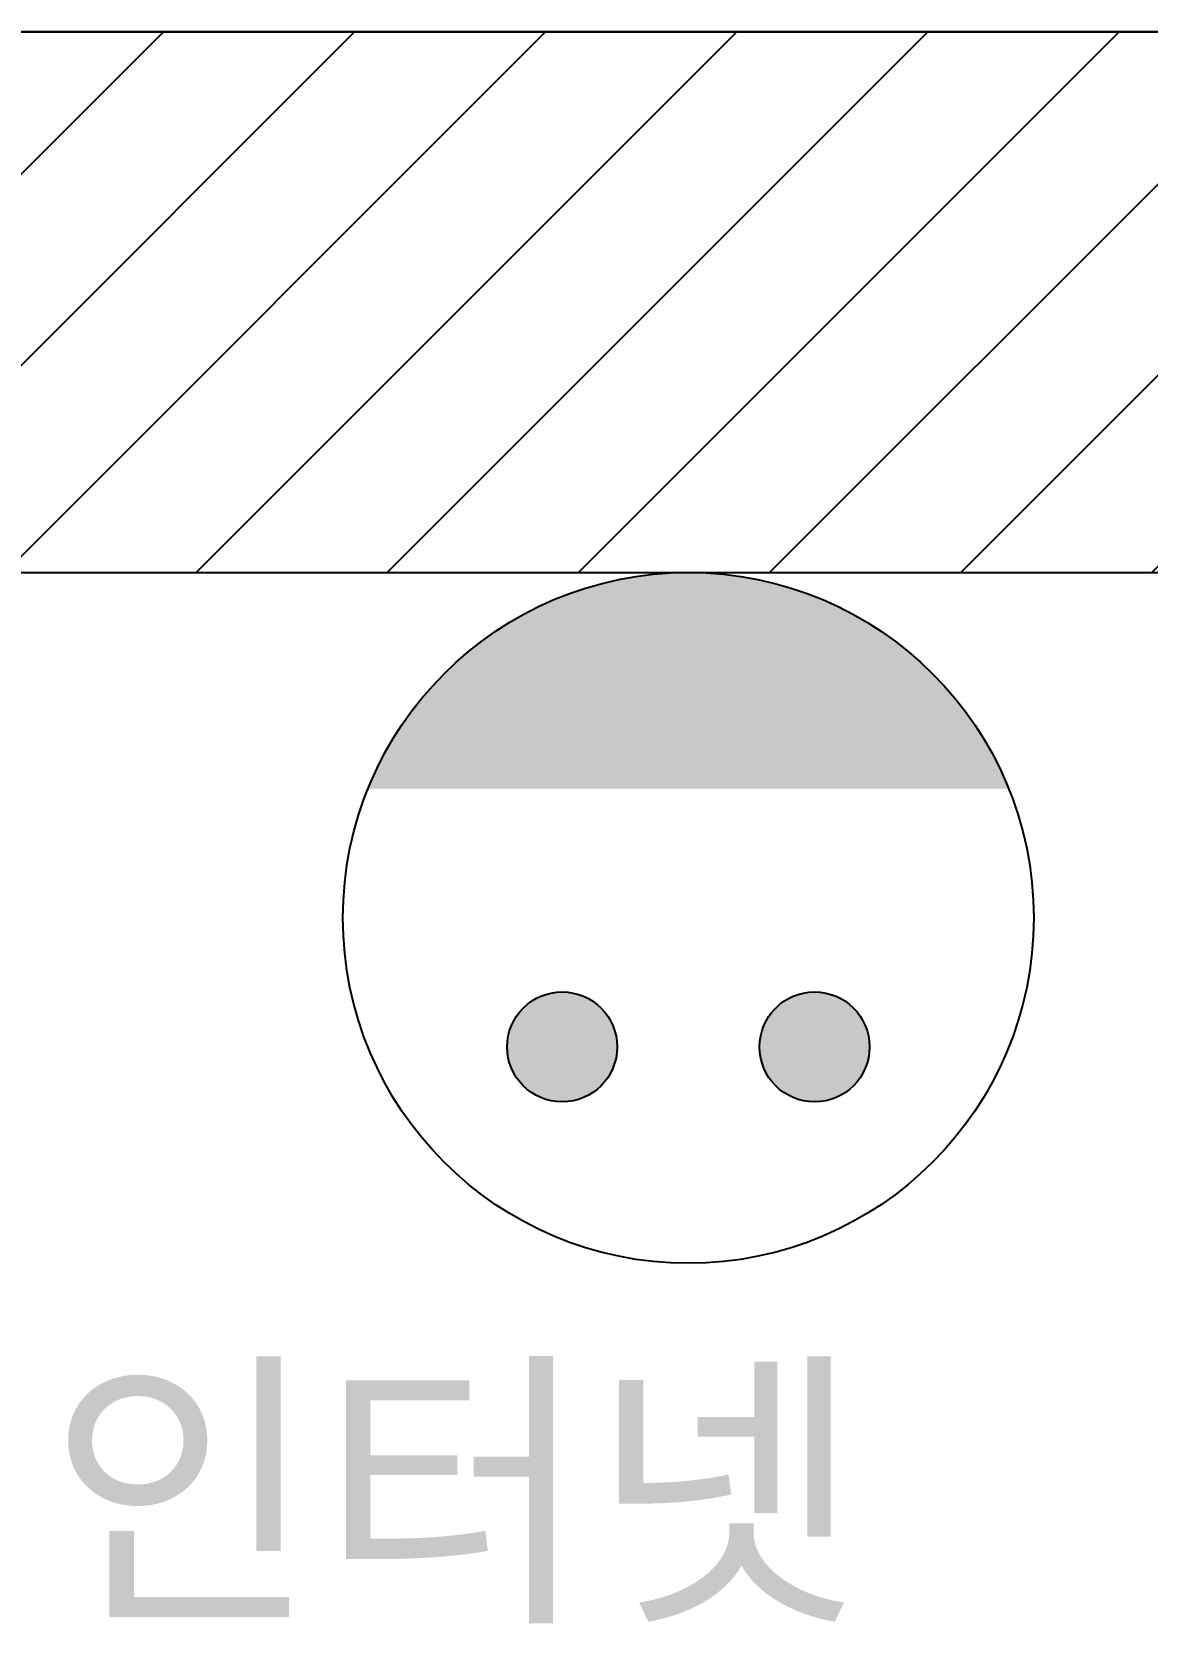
# Model space of a CAD drawing. Header units: inches. Extents: x 211248 to 488355, y -41604 to -7105.
# Drawn here: x 240212.1 to 240521.6, y -19071.7 to -18630.2 of the extents above; entities that cross this region are included whole.
import ezdxf

# ---------------------------------------------------------------- set-up
doc = ezdxf.new("R2010")
doc.units = ezdxf.units.IN
doc.header["$LTSCALE"] = 60
doc.header["$MEASUREMENT"] = 0
for name, color, linetype in [('03-WAL NEW', 3, 'Continuous'), ('06-FUR', 6, 'Continuous'), ('2-con', 2, 'Continuous'), ('설비', 140, 'Continuous')]:
    doc.layers.add(name, color=color, linetype=linetype)
doc.styles.get("Standard").update_dxf_attribs({"font": 'txt.shx', "bigfont": 'whgtxt.shx'})

msp = doc.modelspace()

# ---------------------------------------------------------------- hatches: boundary and pattern name
at = {"layer": '03-WAL NEW'}
h = msp.add_hatch(dxfattribs=at)
h.set_pattern_fill('ANSI31', color=256, scale=300)
h.set_pattern_definition([(45, (21343, -22487), (-26.516504, 26.516504), [])])
h.paths.add_polyline_path([(242791.2, -18780.23), (242791.2, -18630.23), (241994.2, -18630.23), (241994.2, -18780.23)])
h.paths.add_polyline_path([(240818.2, -18630.23), (240021.2, -18630.23), (240021.2, -18780.23), (240818.2, -18780.23)])
at = {"layer": '2-con'}
h = msp.add_hatch(color=10, dxfattribs=at)
edge = h.paths.add_edge_path()
edge.add_line((240305.39, -18840.23), (240483.16, -18840.23))
edge.add_ellipse((240394.27, -18876.06), major_axis=(-67.76, -67.76), ratio=1, start_angle=156.9578, end_angle=293.0422)
h = msp.add_hatch(color=10, dxfattribs=at)
edge = h.paths.add_edge_path()
edge.add_arc((240359.25, -18911.85), 15.26, 0, 360)
h = msp.add_hatch(color=10, dxfattribs=at)
edge = h.paths.add_edge_path()
edge.add_arc((240429.3, -18911.85), 15.26, 0, 360)

# ---------------------------------------------------------------- linework, layer by layer
at = {"layer": '03-WAL NEW'}
for p, q in [((240021.2, -18630.23), (240818.2, -18630.23)), ((240021.2, -18780.23), (240818.2, -18780.23))]:
    msp.add_line(p, q, dxfattribs=at)
at = {"layer": '06-FUR', "color": 8}
msp.add_lwpolyline([(240721.2, -18610.23), (240721.2, -18630.23), (240021.2, -18630.23), (240021.2, -18610.23)], close=True, dxfattribs=at)
at = {"layer": '2-con', "color": 10}
for centre, radius in [((240394.27, -18876.06), 95.83), ((240359.25, -18911.85), 15.26), ((240429.3, -18911.85), 15.26)]:
    msp.add_circle(centre, radius, dxfattribs=at)

# ---------------------------------------------------------------- texts
at = {"layer": '설비', "color": 140, "insert": (240442.34, -19005.26), "char_height": 60, "attachment_point": 3}
msp.add_mtext_dynamic_manual_height_columns('{\\fMalgun Gothic|b0|i0|c129|p50;인터넷}', width=622.0464, gutter_width=1.14, heights=[0], dxfattribs=at)

doc.saveas('drawing.dxf')
